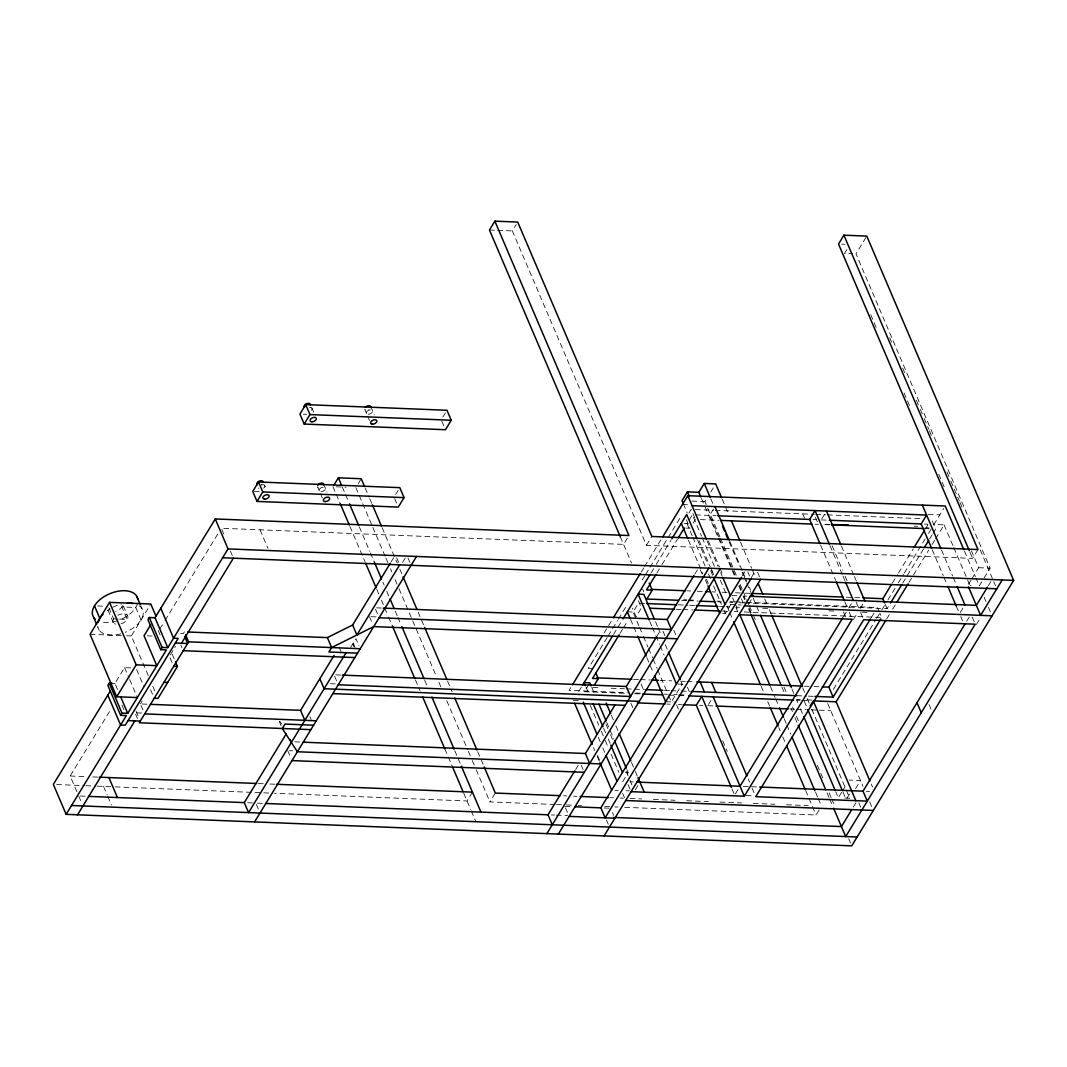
<?xml version="1.0" encoding="UTF-8"?>
<svg xmlns="http://www.w3.org/2000/svg" width="1067" height="1067" viewBox="0 0 1067 1067"><rect width="100%" height="100%" fill="white"/><g stroke="black" fill="none" stroke-linecap="round" stroke-linejoin="round"><path stroke-width="0.75" stroke-dasharray="5 3.75" d="M108.927 607.79L113.662 618.873L113.062 620.234A7.909 4.601 -23.1 0 0 115.596 624.142M148.233 675.544L131.334 635.932L150.794 604.015M117.503 689.402L114.943 683.413L124.572 667.635L132.735 667.955M76.864 791.701L70.182 776.002L110.888 709.275M159.81 629.077L164.131 621.981M164.998 620.554L218.708 532.513M140.417 703.927L142.151 701.072M170.293 654.938L175.508 646.402M184.378 631.864L183.364 633.518L180.643 633.411M358.165 483.791L361.246 478.736M977.999 549.545L972.597 558.388L646.442 545.304L512.347 230.912L516.201 224.59M395.67 494.408L398.151 490.353M442.872 417.037L445.339 412.982M391.136 561.882L393.71 557.668M350.776 647.269L355.978 638.746L359.019 645.868M402.539 562.416L405.127 558.161M472.441 792.141L467.039 800.984L274.486 793.261M627.423 538.075L623.568 544.383L221.309 528.258L224.95 536.808M554.827 804.505L489.926 801.904L495.315 793.061M646.442 545.304L651.844 536.461M570.792 687.535L569.084 690.336L627.303 692.67M604.042 633.024L612.565 619.06M641.174 572.165L643.748 567.937M644.601 566.524L661.793 538.355M607.19 637.479L588.304 668.435L592.598 668.609M608.057 636.065L617.5 620.581M618.353 619.18L626.076 606.509M644.841 575.74L642.267 579.968L646.562 580.141M645.708 574.339L649.136 568.711M650.003 567.297L667.168 539.142M668.035 537.741L680.052 518.029M846.878 249.545L844.557 253.332L852.72 253.666M578.741 691.469L581.835 686.414M613.498 634.492L622.141 620.327M651.07 572.912L655.378 565.83M656.245 564.416L670.93 540.355M688.855 513.2L691.163 509.412L694.817 517.975M589.091 684.107L584.463 691.696L626.236 693.363M620.034 633.385L622.608 629.157M623.475 627.756L627.769 620.714M638.88 625.769L633.038 612.071L638.439 603.215L645.055 603.482M656.832 573.059L661.127 566.017M661.98 564.616L677.438 539.275M692.203 535.767L687.001 523.59L688.548 521.069M689.322 519.802L692.403 514.747L701.499 536.061M865.964 237.461L855.987 253.799L990.083 568.164L982.6 580.421M719.932 536.874L704.9 501.61L706.554 498.889M710.715 492.087L715.69 483.911M693.11 523.19L695.431 519.402M713.41 509.106L709.555 515.428L718.651 536.754M575.7 769.427L578.301 765.186M656.565 636.852L660.033 631.184M694.83 574.139L697.418 569.885M742.325 575.94L744.886 571.752M626.889 769.64L628.183 772.681L622.781 781.537L621.487 778.483M722.466 613.312L725.32 613.432L730.722 604.576L729.428 601.535M751.288 577.634L754.662 572.112M635.318 789.807L638.399 784.752M748.647 604.002L751.728 598.947M708.541 704.433L710.849 700.646M821.87 518.642L826.498 511.053M735.416 793.821L738.497 788.766M843.664 616.366L846.251 612.111M848.745 608.017L851.839 602.962M853.373 619.647L857.695 612.578M860.189 608.483L863.27 603.429M871.366 617.473L875.7 610.364M892.372 583.035L897.587 574.499M898.454 573.086L913.192 548.905M925.329 529.005L929.677 521.896M833.407 689.309L875.807 619.807M876.661 618.393L880.995 611.298M881.862 609.884L887.05 601.375M887.917 599.961L897.427 584.356M898.294 582.929L903.482 574.419M904.349 573.006L925.116 538.968M928.57 533.3L932.905 526.204M933.772 524.791L943.681 508.532M744.606 602.948L887.09 608.657L889.691 604.389M902.709 583.062L923.529 548.945M929.597 538.982L932.198 534.727M933.065 533.3L935.666 529.032L931.411 519.055M886.69 618.927L890.118 613.312M892.679 609.097L895.253 604.882M908.964 582.422L928.663 550.119M932.091 544.503L934.665 540.289M935.519 538.888L944.082 524.844L934.279 524.444M624.715 807.319L816.068 814.988L819.923 808.679M841.636 792.301L838.315 797.756L835.701 791.621M842.477 790.94L846.624 784.138M971.17 579.955L967.836 585.41L971.117 585.543M971.997 578.594L978.652 567.697L971.45 550.839M846.958 798.289L850.039 793.234M960.287 612.498L964.915 604.909M855.561 788.686L860.549 780.511L849.119 780.057M981.773 581.782L979.279 585.863L976.065 578.327M853.373 806.999L855.921 802.811M966.689 621.234L969.249 617.019M988.335 585.756L990.87 581.595M976.412 624.502L980.693 617.486M139.177 605.749A24.074 14.004 -23.1 0 1 141.071 619.98L137.843 624.062A24.074 14.004 -23.1 0 1 125.279 632.304M825.018 524.457L829.979 524.551M914.312 526.204L917.62 526.271M489.46 230.005L496.008 230.259M497.635 230.325L512.347 230.912M841.783 244.156L845.051 244.29M303.255 414.209L306.589 414.343M336.238 486.792L346.055 487.192M691.816 501.09L704.9 501.61M682.427 504.531L689.069 504.798M928.197 514.387L939.827 514.854M254.386 491.514L259.308 491.714M695.351 509.586L713.516 510.306M715.17 510.373L814.148 514.347M815.802 514.414L825.711 514.814M827.352 514.881L921.501 518.655M695.524 514.868L716.117 515.694M812.934 519.576L816.202 519.709M821.097 519.909L827.659 520.163M924.475 524.057L927.743 524.177M700.419 519.602L718.731 520.336M815.135 524.204L818.402 524.324M825.004 524.591L829.966 524.791M925.756 528.632L929.064 528.765M684.147 523.47L687.001 523.59M685.734 528.072L690.029 528.245L686.374 519.682M978.652 567.697L990.083 568.164M687.335 590.838L690.642 590.971M697.271 591.238L703.9 591.505M712.182 591.838L715.49 591.972M722.119 592.238L727.094 592.425M735.376 592.759L743.659 593.092M745.313 593.159L750.288 593.359M846.384 597.213L853.013 597.48M854.667 597.547L861.296 597.813M732.029 595.573L736.91 595.759M743.499 596.026L746.767 596.16M683.587 599.747L686.908 599.881M688.562 599.947L696.844 600.281M716.731 601.081L720.038 601.214M729.975 601.615L733.296 601.748M734.95 601.815L744.886 602.215M746.553 602.281L877.434 607.523L879.261 611.804M681.653 600.414L686.614 600.614M688.268 600.681L698.218 601.081M718.091 601.881L721.412 602.015M729.695 602.348L733.002 602.482M739.631 602.748L742.952 602.882M730.722 604.576L734.763 604.749M738.044 604.869L741.325 605.002M678.172 604.816L688.108 605.216M689.762 605.282L694.737 605.482M719.571 606.469L724.533 606.67M726.187 606.736L729.508 606.87M736.123 607.136L739.444 607.27M762.625 608.203L767.586 608.403M795.729 609.524L802.357 609.79M828.846 610.857L835.474 611.124M861.963 612.178L868.591 612.445M676.251 609.27L681.226 609.47M682.88 609.537L692.816 609.937M722.639 611.124L727.614 611.324M734.243 611.591L737.55 611.724M744.179 611.991L881.702 617.513L879.875 613.232M627.316 611.831L633.038 612.071M376.531 607.843L381.506 608.043M371.129 616.686L376.104 616.886M97.564 605.963L103.726 606.216M113.662 618.873L118.17 619.06M119.677 619.113L127.213 619.42A7.909 4.601 -23.1 0 0 125.986 614.405A7.909 4.601 -23.1 0 0 117.904 615.246M147.313 635.852L152.208 636.052M90.068 634.278L124.986 635.679M633.545 679.319L638.533 679.519M640.2 679.586L650.19 679.986M660.193 680.386L671.85 680.853M681.84 681.253L685.174 681.386M686.841 681.453L695.164 681.786M804.091 686.161L812.347 686.494M814.001 686.561L820.603 686.828M677.865 684.04L686.188 684.374M335.652 674.837L340.64 675.038M592.879 687.495L601.214 687.828M611.191 688.228L624.515 688.775M626.182 688.842L632.838 689.109M634.505 689.175L644.495 689.575M664.474 690.376L669.462 690.576M671.13 690.642L679.452 690.976M681.119 691.043L689.442 691.376M796.796 695.684L806.705 696.071M808.346 696.137L813.307 696.338M635.625 693.003L642.267 693.27M663.901 694.137L667.222 694.27M673.877 694.537L677.198 694.67M678.865 694.737L687.175 695.07M796.956 699.472L800.29 699.605M806.879 699.872L811.787 700.059M634.438 693.697L641 693.963M668.902 695.084L677.105 695.404M678.745 695.471L686.948 695.804M796.849 700.219L800.143 700.339M801.784 700.405L809.986 700.739M330.263 683.694L336.905 683.96M665.635 701.673L675.398 702.073M573.352 700.312L578.247 700.512M666.795 704.06L670.076 704.193M678.279 704.527L681.56 704.647M699.592 705.38L702.86 705.5M707.768 705.7L714.33 705.967M789.82 708.995L794.742 709.195M796.382 709.262L806.225 709.648M811.133 709.848L817.669 710.115M819.309 710.182L830.74 710.635M112.088 683.307L114.943 683.413M142.071 703.993L148.673 704.26M136.683 712.836L143.338 713.103M294.785 741.845L299.774 742.045M289.397 750.688L292.718 750.821M625.315 772.575L628.183 772.681M630.104 781.831L633.385 781.951M743.312 786.366L748.22 786.566M751.488 786.699L759.691 787.019M866.297 791.301L869.565 791.434M844.851 798.023L849.745 798.209L845.824 789.02M614.912 790.287L618.166 790.407M626.209 790.727L629.397 790.86M746.086 795.542L754.289 795.875M70.182 776.002L86.32 776.656M92.776 776.909L97.617 777.109M258.307 783.551L263.282 783.752M269.924 784.018L274.899 784.218M563.536 795.795L566.87 795.929M573.526 796.195L576.86 796.329M610.137 797.676L613.458 797.809M620.114 798.076L623.448 798.209M630.104 798.476L641.747 798.943M653.404 799.41L675.038 800.277M686.681 800.743L708.315 801.61M719.958 802.077L741.592 802.944M753.249 803.411L774.869 804.278M786.526 804.745L808.159 805.612M56.618 784.525L84.253 785.632M85.867 785.699L95.496 786.086M97.097 786.152L113.475 786.806M115.143 786.872L272.832 793.194M556.481 804.571L564.803 804.905M566.47 804.971L576.46 805.372M578.114 805.438L581.448 805.572M604.736 806.505L613.058 806.839M614.725 806.905L618.06 807.052M564.87 806.412L571.419 806.665M604.122 807.986L609.004 808.172M80.305 796.035L85.147 796.235M247.571 802.744L252.466 802.944M257.387 803.144L262.362 803.344M551.292 814.935L554.573 815.055M556.2 815.121L567.644 815.588M126.573 635.745L131.334 635.932M925.823 527.525L929.104 528.032M279.834 721.305L281.648 724.093M78.691 795.982L81.746 803.104M993.777 581.662L995.604 585.943M889.678 337.612L891.639 342.187M902.709 368.142L904.656 372.716M916.38 400.205L919.634 407.834M920.288 409.355L923.542 416.997M924.195 418.517L928.757 429.201M929.397 430.735L932.665 438.364M946.989 471.947L950.244 479.576M950.897 481.11L959.353 500.957M960.007 502.477L961.967 507.065M980.2 549.812L992.563 578.807M870.725 314.672L876.607 328.476M904.082 392.883L909.964 406.687M938.747 474.161L944.628 487.966M969.983 552.253L972.597 558.388M964.501 551.212L975.425 576.82M984.147 597.267L985.975 601.548M988.402 607.256L990.843 612.951M944.082 524.844L953.178 546.157M953.831 547.678L970.063 585.743M972.184 617.073L975.225 624.195M941.534 550.092L952.578 575.98M953.231 577.5L956.472 585.116M932.238 549.812L943.281 575.687M943.935 577.22L947.176 584.823M956.272 606.149L958.873 612.231M960.74 616.606L962.567 620.887M929.037 704.58L931.478 710.275M885.263 604.389L887.09 608.657M841.436 546.077L853.773 575.006M854.427 576.527L856.374 581.102M832.14 545.797L842.53 570.151M845.131 576.247L847.078 580.808M856.174 602.135L858.775 608.217M860.642 612.591L863.683 619.727M829.993 545.624L842.33 574.553M842.983 576.073L844.931 580.648M815.361 517.202L817.789 522.897M820.696 545.33L835.634 580.355M844.731 601.668L847.331 607.763M849.199 612.138L851.626 617.833M802.704 513.894L804.531 518.162M843.477 611.911L845.904 617.606M871.219 784.018L872.513 787.059M827.699 703.513L862.976 786.219M869.672 801.904L872.099 807.599M858.855 802.864L860.669 807.145M757.57 572.192L760.611 579.328M722.226 499.249L724.853 505.385M725.507 506.918L728.774 514.574M740.538 542.183L751.661 568.244M752.315 569.778L755.583 577.434M764.732 598.907L766.693 603.509M769.32 609.63L771.281 614.232M802.664 687.828L804.625 692.43M807.239 698.552L809.199 703.153M811.827 709.288L845.171 787.486M804.225 701.166L807.866 709.715M842.943 791.941L846.184 799.556M747.807 571.805L749.634 576.087M729.895 541.609L742.232 570.538M742.885 572.059L746.78 581.195M749.381 587.29L750.675 590.331M710.795 498.796L713.41 504.918M729.108 541.716L739.578 566.244M742.192 572.379L743.499 575.446M744.152 576.98L746.113 581.582M746.767 583.115L750.688 592.318M753.302 598.44L759.837 613.778M791.887 688.895L793.848 693.497M796.462 699.632L797.769 702.7M800.383 708.835L802.998 714.97M720.585 538.408L736.937 576.74M740.205 584.396L742.165 588.997M742.819 590.531L746.1 598.2M746.753 599.734L748.714 604.335M749.367 605.869L752.635 613.538M753.289 615.059L755.249 619.66M784.018 687.121L786.632 693.257M792.528 707.048L793.835 710.115M796.449 716.25L798.409 720.852M817.375 765.319L823.257 779.11M829.139 792.914L831.113 797.516M831.767 799.036L835.034 806.705M848.692 838.729L850.506 842.997M719.305 538.275L735.536 576.34M739.431 585.476L741.378 590.038M743.979 596.133L745.286 599.174M749.101 608.123L752.142 615.246M701.472 498.449L717.824 536.781M718.478 538.315L734.83 576.647M738.751 585.85L740.711 590.438M743.326 596.573L744.633 599.641M748.567 608.844L750.528 613.445M781.911 687.041L784.538 693.177M791.074 708.501L792.381 711.569M794.995 717.704L797.609 723.839M827.045 792.834L829.006 797.436M829.659 798.97L832.927 806.639M741.378 598.747L743.192 603.028M708.341 540.916L719.451 566.977M720.105 568.511L723.373 576.18M732.536 597.64L734.496 602.241M735.15 603.775L738.417 611.444M770.454 686.561L775.042 697.298M775.696 698.832L778.963 706.487M784.192 718.758L786.152 723.359M786.806 724.893L790.727 734.096M815.588 792.354L817.549 796.956M818.202 798.476L821.47 806.145M735.977 607.59L737.804 611.871M707.021 540.689L718.051 566.577M720.652 572.659L721.959 575.713M702.139 537.581L714.49 566.51M720.332 580.221L726.827 595.439M711.809 570.365L713.636 574.646M683.32 503.757L687.241 512.96M699.018 540.556L710.142 566.617M710.795 568.151L713.41 574.286M727.134 606.483L729.094 611.084M729.748 612.618L733.029 620.274M761.144 686.201L763.759 692.336M767.68 701.539L769.64 706.141M778.803 727.601L780.11 730.668M782.725 736.804L785.339 742.925M805.612 790.46L816.068 814.988M697.725 540.395L708.115 564.763M710.715 570.858L712.663 575.42M692.856 537.301L705.194 566.23M708.435 573.846L711.035 579.928M713.636 586.023L721.425 604.295M724.026 610.377L725.32 613.432M706.407 579.208L708.235 583.489M688.428 540.115L702.713 573.606M705.314 579.701L707.261 584.263M700.365 569.898L702.193 574.179M748.234 779.083L749.527 782.124M752.088 788.113L754.529 793.821M722.706 740.725L727.254 751.381M673.81 630.237L676.238 635.932M732.042 788.993L734.643 795.088M687.401 687.228L689.842 692.923M662.98 631.197L665.408 636.906M620.314 536.754L631.477 562.923M642.601 589.037L643.814 591.892M655.525 621.781L657.472 626.342M658.126 627.876L661.367 635.479M665.261 644.615L667.862 650.71M680.853 681.159L682.146 684.214L671.356 701.899L668.756 695.817M649.803 621.554L651.75 626.116M652.404 627.636L659.539 644.388M660.193 645.908L664.087 655.045M638.413 600.748L641.454 607.87L636.065 616.726L632.411 608.163M676.611 704.914L678.439 709.195M639.533 627.289L642.774 634.905M643.428 636.425L647.976 647.082M648.629 648.616L652.524 657.752M653.177 659.273L657.072 668.409M657.712 669.929L668.115 694.297M630.57 619.447L633.158 625.542M633.811 627.063L637.066 634.678M646.802 657.512L653.297 672.743M641.04 683.96L643.468 689.669M630.85 703.086L633.278 708.781M611.364 715.223L613.312 719.785M615.912 725.88L617.86 730.455M631.504 762.425L634.745 770.041M635.399 771.561L637.346 776.136M591.812 687.415L594.412 693.51M606.75 722.439L613.898 739.191M605.963 724.066L607.91 728.641M610.511 734.723L613.112 740.818M626.102 771.268L629.343 778.883M629.997 780.404L631.944 784.979M628.036 784.552L630.477 790.247M586.09 687.188L588.037 691.749M603.629 728.294L605.576 732.869M608.177 738.951L610.124 743.526M590.304 705.394L598.747 725.2M601.348 731.282L604.602 738.898M605.242 740.418L608.497 748.034M611.098 754.129L618.887 772.401M622.648 793.395L624.462 797.676M598.227 737.15L600.174 741.712M602.775 747.807L604.722 752.368M597.467 755.383L599.907 761.091M593.479 747.514L594.772 750.554M597.373 756.65L599.321 761.224M612.458 812.521L613.672 815.375M441.831 421.172L444.259 426.867M606.443 819.949L608.27 824.217M581.235 765.199L583.062 769.48M565.47 807.826L567.911 813.534M370.716 406.487L374.264 414.81M366.488 413.489L364.754 409.448A3.334 1.947 -23.1 0 0 368.809 409.608M367.702 416.343L369.529 420.625M394.63 498.542L397.071 504.238M408.074 558.174L409.901 562.456M396.631 557.721L399.071 563.429M365.167 487.939L369.102 497.142M369.756 498.676L372.37 504.811M382.173 527.805L397.217 563.069M399.832 569.204L402.446 575.34M418.144 612.138L424.679 627.476M447.58 681.133L452.155 691.869M477.656 751.661L483.551 765.466M355.858 487.579L372.21 525.911M372.863 527.445L385.28 556.587M385.934 558.108L387.895 562.709M390.522 568.844L391.829 571.912M395.097 579.581L398.364 587.25M399.018 588.784L436.296 676.171M438.91 682.306L440.871 686.908M446.766 700.712L467.693 749.768M468.346 751.301L471.614 758.97M472.268 760.504L475.535 768.173M476.189 769.707L489.926 801.904M311.924 408.101L313.738 412.382M342.294 487.005L344.908 493.141M345.561 494.675L348.842 502.344M359.299 526.871L369.769 551.412M370.422 552.946L374.344 562.149M382.84 582.075L384.147 585.143M386.761 591.278L389.388 597.413M395.27 611.204L397.231 615.806M397.884 617.34L401.152 625.009M424.693 680.212L427.307 686.348M454.782 750.741L460.664 764.546M332.971 486.659L335.598 492.794M336.252 494.328L340.173 503.531M349.976 526.524L365.021 561.789M376.798 589.397L378.758 593.986M381.372 600.121L383.987 606.256M384.64 607.79L387.908 615.459M388.561 616.993L392.483 626.196M415.383 679.852L419.958 690.589M444.806 748.861L452.008 765.719M463.772 793.314L470.694 809.546M471.307 810.973L475.562 820.95M323.514 483.858L327.062 492.18M375.477 609.204L377.905 614.912M319.286 490.86L317.566 486.819A3.334 1.947 -23.1 0 0 321.607 486.992M320.5 493.714L322.327 497.996M369.462 616.619L372.503 623.755M353.27 643.174L355.098 647.442M352.79 643.961L354.017 646.802M339.133 647.135L340.96 651.417M261.482 484.978A3.334 1.947 -23.1 0 1 264.723 485.472L266.55 489.753M334.598 676.198L337.039 681.906M260.041 529.806L267.95 548.345M309.923 716.651L311.151 719.505M230.352 551.052L232.793 556.761M279.234 721.359L281.061 725.64M287.73 750.621L290.771 757.757M256.347 804.505L258.774 810.2M180.803 644.988L182.017 647.842M172.227 654.271L174.828 660.366M170.04 657.779L173.668 666.301M158.143 630.41L160.05 634.905M140.724 605.683L141.911 608.457M141.071 619.98L135.749 607.496L121.891 606.936L127.213 619.42L126.146 620.754A7.909 4.601 -23.1 0 1 121.051 623.822M123.345 605.936L127.48 615.632M152.781 686.214L155.382 692.31M150.567 689.695L153.608 696.831M136.616 669.516L143.912 686.628M113.382 622.648L108.06 610.177A7.909 4.601 -23.1 0 0 110.274 611.658M141.031 705.354L143.458 711.049M124.572 667.635L129.04 678.119M129.681 679.612L137.35 697.578M136.029 711.115L139.07 718.238M135.629 714.196L137.456 718.478M97.777 627.063L98.964 629.837M121.905 705.087L123.812 709.582M103.512 786.406L107.167 794.955M107.78 796.382L111.421 804.945M122.478 605.576A7.909 4.601 -23.1 0 1 115.729 611.351M137.563 603.335A24.074 14.004 -23.1 0 1 119.944 619.834M116.997 620.901A24.074 14.004 -23.1 0 1 100.378 621.874M120.838 633.825A24.074 14.004 -23.1 0 1 97.697 626.409M107.434 610.457A24.074 14.004 -23.1 0 1 109.994 608.777M112.729 607.283A24.074 14.004 -23.1 0 1 121.531 604.095M264.723 485.472A3.334 1.947 -23.1 0 1 263.549 488.166M258.774 488.433A3.334 1.947 -23.1 0 1 258.601 487.966M261.828 484.125A3.334 1.947 -23.1 0 1 261.095 484.565M309.51 407.421A3.334 1.947 -23.1 0 1 312.031 408.328A3.334 1.947 -23.1 0 1 310.75 410.795M368.115 414.223A3.334 1.947 -23.1 0 0 372.61 411.008A3.334 1.947 -23.1 0 0 367.662 410.808A3.334 1.947 -23.1 0 0 368.115 414.223M320.914 491.594A3.334 1.947 -23.1 0 0 325.422 488.379A3.334 1.947 -23.1 0 0 320.46 488.179A3.334 1.947 -23.1 0 0 320.914 491.594"/><path stroke-width="1.5" d="M97.977 622.474L99.805 618.327A24.074 14.004 -23.1 0 1 103.032 614.219M310.884 729.641L139.284 722.759L188.632 641.841L185.591 634.718M154.222 698.258L157.983 698.405L177.429 666.448L175.481 661.887M155.995 616.206L150.794 604.015L109.541 602.362L90.068 634.278L116.716 696.751L137.35 697.578M112.088 683.307L109.221 683.187L107.874 685.401L120.651 715.343L126.373 715.57L66.127 814.348L851.733 845.851L1013.65 580.408L866.791 236.1L843.904 235.18L838.515 244.023L969.329 550.719M843.904 235.18L977.999 549.545L651.844 536.461L517.735 222.069L494.861 221.149L628.956 535.541L215.267 518.962L155.022 617.726L149.3 617.5L147.953 619.7L160.717 649.656L166.439 649.883L127.72 713.356L121.998 713.129L120.651 715.343M110.301 691.043L53.35 784.392L66.127 814.348M150.66 624.862L144.045 635.719L156.809 665.661L136.189 664.834L116.716 696.751M258.521 481.977L252.746 491.447L257 501.423L398.284 507.092L404.06 497.622L399.805 487.646L258.521 481.977L262.775 491.954L257 501.423M305.709 404.606L299.934 414.076L304.188 424.052L445.473 429.721L451.248 420.251L446.993 410.275L305.709 404.606L309.964 414.583L304.188 424.052M160.717 649.656L162.077 647.442L149.3 617.5M162.077 647.442L167.786 647.669L228.031 548.905L215.267 518.962M181.497 643.254L233.393 558.174M77.558 814.801L134.855 720.879M333.744 485.392L338.372 477.803L361.246 478.736L364.514 486.405M494.861 221.149L489.46 230.005L620.314 536.754M677.452 638.786L373.73 626.609L331.637 647.576L328.929 652.004L357.538 653.151M346.095 652.697L248.558 812.601L244.303 802.611L286.236 733.869M304.842 720.332L300.574 710.342L334.104 655.378M187.699 631.997L327.369 637.599L352.63 625.009L390.282 563.283M399.672 564.856L356.885 634.998L352.63 625.009M254.6 821.897L416.517 556.454M721.572 497.715L715.69 483.911L704.26 483.458L698.858 492.314L687.415 491.847L682.013 500.69L683.32 503.757M572.499 684.734L602.335 635.825M613.338 617.793L640.307 573.579M662.66 536.941L687.815 495.688L945.215 506.011L963.861 549.705M582.595 685.147L612.645 635.905M622.995 618.913L650.203 574.326M671.783 538.928L686.681 514.521L697.071 538.875M619.18 634.785L592.558 678.425L598.28 678.652L595.853 672.944M655.978 574.459L646.535 589.944L652.244 590.171L649.203 583.049M678.292 537.875L684.307 528.018M594.426 684.974L598.28 678.652M652.244 590.171L646.855 599.027L678.332 600.281M552.293 824.778L548.025 814.801L574.833 770.854M589.678 763.479L585.423 753.502L614.832 705.274M338.252 684.761L630.544 696.484L626.289 686.494L656.565 636.852M379.118 617.753L671.41 629.477L667.155 619.5L693.963 575.553M546.891 833.62L708.808 568.178M558.334 834.087L720.252 568.644M996.818 588.797L750.848 578.941L605.122 817.829L600.868 807.852L741.472 577.34M604.095 835.914L760.611 579.328M731.402 787.473L696.324 705.247L701.726 696.391L744.299 796.222L631.077 791.674M820.056 543.81L809.666 519.442L815.055 510.6L829.352 544.103M842.797 617.78L740.045 786.232L636.666 782.084M744.299 796.222L852.24 619.26L739.018 614.725M810.186 705.927L812.494 702.139M931.598 548.278L921.208 523.924L926.596 515.068L692.083 505.665M814.961 696.404L833.127 697.138L828.872 687.148L870.499 618.9M884.663 602.962L882.836 598.68L891.505 584.463M914.059 547.491L924.462 530.432M833.127 697.138L880.835 618.927M890.558 602.975L901.842 584.489M924.395 547.518L928.73 540.409M869.912 780.964L836.141 701.793L885.837 620.34M896.974 602.081L908.11 583.822M851.666 809.8L841.436 826.565L845.691 836.541L975.225 624.195L863.683 619.727L755.743 796.676L867.284 801.144L863.03 791.167L964.968 624.048M987.482 587.143L976.358 605.376L980.626 615.352L1002.206 579.955M831.633 524.591L848.172 524.911M309.964 414.583L451.248 420.251M262.775 491.954L404.06 497.622M717.771 515.761L809.666 519.442M829.299 520.229L921.208 523.924M720.398 520.403L811.867 524.07M831.62 524.857L924.102 528.565M228.031 548.905L1013.65 580.408M222.643 557.748L750.848 578.941M650.883 589.371L685.668 590.771M705.554 591.571L710.529 591.772M843.077 597.08L751.942 593.425L753.275 596.426M862.95 597.88L882.836 598.68M750.021 596.293L976.358 605.376L968.449 586.837M699.872 601.148L714.783 601.748M744.419 605.883L992.057 615.806M646.709 603.549L676.518 604.749M696.391 605.549L717.918 606.403M649.736 608.203L674.597 609.204M694.47 610.004L719.331 610.991M383.173 608.11L667.155 619.5M188.632 641.841L360.233 648.723M175.375 643.014L187.619 643.508L184.578 636.372M183.231 650.697L354.831 657.579M596.893 677.852L631.877 679.252M651.857 680.052L658.526 680.319M696.831 681.853L802.437 686.094M822.257 686.895L828.872 687.148M173.668 666.301L177.429 666.448M342.294 675.104L626.289 686.494M646.162 689.642L662.807 690.309M691.109 691.443L796.796 695.684M642.654 694.03L662.34 694.817M688.602 695.871L793.568 700.085M836.141 701.793L813.267 700.872L855.841 800.69M163.958 682.293L167.706 682.453M639.293 701.366L324.115 688.722L319.86 678.745M637.252 702.873L665.141 703.993M683.2 704.713L696.324 705.247M715.97 706.034L788.18 708.928M332.851 693.603L625.155 705.327M150.327 704.327L300.574 710.342M144.672 713.903L316.272 720.785M313.578 725.213L284.982 724.066L282.275 728.494L297.386 751.755L601.121 763.932M128.053 720.598L140.284 721.092M303.095 742.179L585.423 753.502M291.985 760.598L584.289 772.321M759.691 787.019L863.03 791.167M99.231 777.176L256.64 783.485M276.566 784.285L472.441 792.141M560.215 795.662L495.315 793.061L484.205 767M580.181 796.462L608.47 797.609M625.689 800.517L873.326 810.453M574.686 806.799L600.868 807.852M88.374 796.369L244.303 802.611M265.67 803.478L548.025 814.801M613.552 817.429L841.436 826.565L833.58 808.172M569.124 816.388L614.885 818.229M71.516 805.492L857.121 837.008M922.341 505.091L940.881 548.571M957.126 586.637L964.915 604.909M947.829 586.343L956.272 606.149M916.993 702.686L921.261 712.676M826.498 511.053L840.783 544.557M857.028 582.622L864.817 600.894M845.584 582.169L853.373 600.441M836.288 581.875L844.077 600.147M731.388 520.709L739.884 540.649M758.197 583.569L762.772 594.306M771.934 615.766L802.011 686.294M807.866 709.715L842.29 790.42M714.957 506.585L729.241 540.089M704.26 483.458L710.142 497.262M722.572 526.391L724.533 530.993M725.84 534.047L727.801 538.648M760.504 615.312L791.234 687.361M803.664 716.504L835.048 790.087M698.858 492.314L700.819 496.915M751.181 614.979L781.257 685.507M798.263 725.373L825.738 789.767M687.415 491.847L689.375 496.448M739.724 614.499L769.8 685.027M779.617 708.021L783.538 717.224M792.034 737.15L814.935 790.82M687.815 495.688L706.367 539.168M722.599 577.234L730.402 595.506M733.683 621.808L760.491 684.667M770.294 707.674L778.15 726.067M786.646 745.993L804.958 788.926M713.956 578.461L725 604.349M681.293 523.363L687.775 538.595M707.914 585.796L719.611 613.205M711.609 682.453L715.864 692.43M713.169 696.858L746.94 776.029M700.165 681.986L704.42 691.976M654.218 618.74L643.828 594.372L638.106 594.146L649.149 620.034M668.516 652.23L680.199 679.639M665.395 658.099L676.425 683.974M627.316 611.831L629.917 617.926M637.706 636.199L646.149 655.992M654.591 675.784L665.635 701.673M606.163 703.046L610.711 713.703M619.153 733.496L630.85 760.904M637.999 777.656L644.201 792.207M591.158 685.894L589.864 682.853L584.142 682.613L585.436 685.668M598.96 704.167L606.096 720.919M614.539 740.711L626.236 768.12M593.239 703.94L602.975 726.774M610.777 745.046L622.461 772.455M583.289 702.126L596.933 734.096M606.016 755.423L617.059 781.297M574.646 703.353L592.185 744.473M599.974 762.745L611.671 790.154M372.37 504.811L381.519 526.271M403.099 576.874L416.837 609.07M424.679 627.476L446.926 679.599M454.769 698.005L477.002 750.128M338.372 477.803L341.64 485.472M349.496 503.877L358.645 525.337M374.344 562.149L381.533 579.008M390.042 598.947L393.963 608.137M401.806 626.542L424.039 678.679M431.895 697.071L454.129 749.207M461.317 766.079L480.95 812.107M340.173 503.531L349.322 524.991M365.674 563.323L376.144 587.864M392.483 626.196L414.73 678.319M422.572 696.724L444.806 748.861M452.661 767.253L463.118 791.781M327.369 637.599L331.637 647.576M290.131 739.591L291.344 742.445M160.797 608.257L173.561 638.199L178.202 638.386L125.226 725.227L120.598 725.04L107.82 695.097M155.022 617.726L167.786 647.669M136.589 595.973L140.137 604.295M109.541 602.362L136.189 664.834M94.483 605.843L99.805 618.327M93.643 617.366L96.59 624.288M120.691 696.898L127.72 713.356M109.221 683.187L121.998 713.129M108.914 777.563L117.423 797.529M95.31 619.273A24.074 14.004 -23.1 0 1 108.354 594.346A24.074 14.004 -23.1 0 1 137.843 599.414M127.386 603.215A24.074 14.004 -23.1 0 1 132.775 603.442M257.427 484.765A3.334 1.947 -23.1 0 1 259.348 481.084A3.334 1.947 -23.1 0 1 263.136 482.457M365.327 407.287A3.334 1.947 -23.1 0 1 369.089 405.753A3.334 1.947 -23.1 0 1 370.849 407.501M304.615 407.394A3.334 1.947 -23.1 0 1 306.549 403.713A3.334 1.947 -23.1 0 1 310.337 405.087M317.686 485.232A3.334 1.947 -23.1 0 1 321.5 483.138A3.334 1.947 -23.1 0 1 323.648 484.885M372.37 424.199A3.334 1.947 -23.1 0 0 376.864 420.985A3.334 1.947 -23.1 0 0 371.916 420.785A3.334 1.947 -23.1 0 0 372.37 424.199M325.168 501.583A3.334 1.947 -23.1 0 0 329.676 498.356A3.334 1.947 -23.1 0 0 324.715 498.156A3.334 1.947 -23.1 0 0 325.168 501.583M311.857 421.772A3.334 1.947 -23.1 0 0 316.352 418.557A3.334 1.947 -23.1 0 0 311.404 418.357A3.334 1.947 -23.1 0 0 311.857 421.772M264.656 499.156A3.334 1.947 -23.1 0 0 269.151 495.928A3.334 1.947 -23.1 0 0 264.203 495.728A3.334 1.947 -23.1 0 0 264.656 499.156"/></g></svg>
